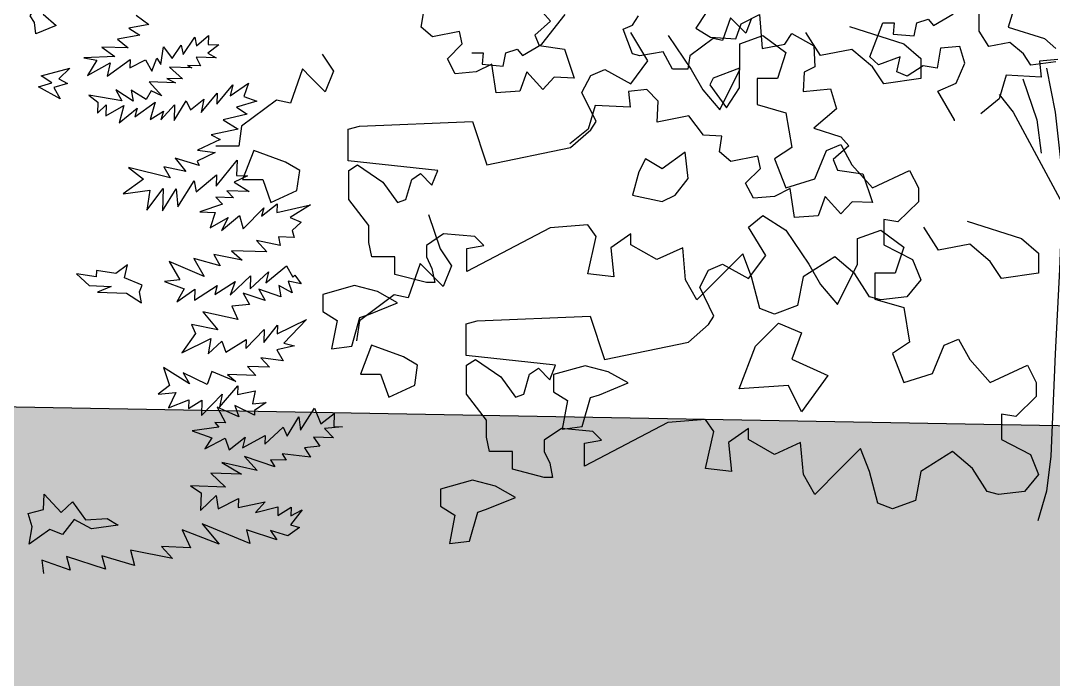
# Model space of a CAD drawing. Header units: inches. Extents: x 11.9 to 85.3, y 21.1 to 37.4.
# Drawn here: x 21.012 to 21.57, y 22.249 to 22.605 of the extents above; entities that cross this region are included whole.
import ezdxf

# ---------------------------------------------------------------- set-up
doc = ezdxf.new("R2010")
doc.units = ezdxf.units.IN
doc.header["$MEASUREMENT"] = 0
doc.layers.add('CAY', color=94, linetype='Continuous')
doc.layers.add('CAY-3', color=61, linetype='Continuous')

# ---------------------------------------------------------------- blocks, each defined once
blk = doc.blocks.new('A$C76451831')
at = {"layer": 'CAY'}
for p, q in [((5556.4, 673.5), (5571.9, 662.1)), ((5571.9, 662.1), (5547.7, 658)), ((5561, 649.3), (5534.1, 644.8)), ((5547.7, 658), (5561, 649.3)), ((5629.4, 636.5), (5643.5, 649.2)), ((5643.5, 649.2), (5643.1, 638.3)), ((5515.2, 635.1), (5530.7, 623.7)), ((5546.9, 634), (5515.2, 635.1)), ((5534.1, 644.8), (5546.9, 634)), ((5586.1, 614), (5589.5, 635.2)), ((5589.5, 635.2), (5599.9, 621.2)), ((5599.9, 621.2), (5610.9, 637.2)), ((5610.9, 637.2), (5613.2, 626.2)), ((5613.2, 626.2), (5627.1, 647)), ((5627.1, 647), (5629.4, 636.5)), ((5656.2, 637.9), (5642.7, 627.9)), ((5643.1, 638.3), (5656.2, 637.9)), ((5530.7, 623.7), (5493.4, 622.2)), ((5629, 622.9), (5634, 612.3)), ((5652.9, 622.1), (5629, 622.9)), ((5642.7, 627.9), (5652.9, 622.1)), ((5493.4, 622.2), (5509.2, 619.4)), ((5509.2, 619.4), (5497.7, 600.8)), ((5497.7, 600.8), (5525, 616.1)), ((5521.7, 599.9), (5549.1, 620.3)), ((5525, 616.1), (5521.7, 599.9)), ((5549.1, 620.3), (5548.8, 609.9)), ((5548.8, 609.9), (5567.7, 619.6)), ((5567.7, 619.6), (5575.4, 606.2)), ((5575.4, 606.2), (5581.3, 621.9)), ((5581.3, 621.9), (5586.1, 614)), ((5596.8, 610.9), (5612.2, 596.8)), ((5623.5, 610), (5596.8, 610.9)), ((5618.2, 612.9), (5623.5, 610)), ((5634, 612.3), (5618.2, 612.9)), ((5603.9, 592.1), (5572.2, 593.2)), ((5572.2, 593.2), (5587.5, 576.3)), ((5612.2, 596.8), (5593.6, 597.4)), ((5593.6, 597.4), (5603.9, 592.1)), ((5653.7, 566.3), (5673.1, 589.7)), ((5669.9, 576.2), (5691.8, 591.7)), ((5673.1, 589.7), (5669.9, 576.2)), ((5691.8, 591.7), (5686.2, 575.6)), ((5499.6, 577.1), (5510.2, 568.6)), ((5539.2, 570.3), (5499.6, 577.1)), ((5552.8, 569.8), (5532, 583.7)), ((5532, 583.7), (5539.2, 570.3)), ((5568.7, 572), (5550.5, 583.1)), ((5550.5, 583.1), (5552.8, 569.8)), ((5574.5, 582.2), (5568.7, 572)), ((5587.5, 576.3), (5574.5, 582.2)), ((5634.8, 556.1), (5654.2, 579.4)), ((5654.2, 579.4), (5653.7, 566.3)), ((5686.2, 575.6), (5701.9, 570.1)), ((5510.2, 568.6), (5509.7, 555.5)), ((5509.7, 555.5), (5520.5, 565.5)), ((5520.5, 565.5), (5520, 552.4)), ((5520, 552.4), (5541.7, 564.8)), ((5541.7, 564.8), (5536, 543.7)), ((5536, 543.7), (5557.9, 561.5)), ((5554.9, 551.2), (5579.5, 568.9)), ((5557.9, 561.5), (5554.9, 551.2)), ((5579.5, 568.9), (5573.3, 547.8)), ((5586.4, 547.4), (5602.9, 565.4)), ((5602.3, 546.8), (5616.7, 570.3)), ((5602.9, 565.4), (5602.3, 546.8)), ((5616.7, 570.3), (5621.8, 559.3)), ((5621.8, 559.3), (5638.1, 572.3)), ((5638.1, 572.3), (5634.8, 556.1)), ((5701.9, 570.1), (5677.6, 562.8)), ((5677.6, 562.8), (5690.5, 554.2)), ((5573.3, 547.8), (5589.5, 557.7)), ((5589.5, 557.7), (5586.4, 547.4)), ((5690.5, 554.2), (5661.2, 547.5)), ((5679.4, 536), (5647, 529.4)), ((5661.2, 547.5), (5679.4, 536)), ((5683.6, 539.8), (5680.1, 515.6)), ((5657.7, 523.6), (5630.5, 510.9)), ((5647, 529.4), (5657.7, 523.6)), ((5630.5, 510.9), (5651.7, 507.9)), ((5680.1, 515.6), (5652.4, 515.6)), ((5632.6, 492.3), (5603.4, 501.4)), ((5603.4, 501.4), (5616.4, 485.1)), ((5651.7, 507.9), (5630, 497.8)), ((5653, 467.5), (5678.1, 498.8)), ((5678.1, 498.8), (5677.5, 480.3)), ((5597.6, 477.6), (5547.3, 490.2)), ((5547.3, 490.2), (5565.4, 476)), ((5589.9, 491), (5597.6, 477.6)), ((5616.4, 485.1), (5589.9, 491)), ((5630, 497.8), (5632.6, 492.3)), ((5565.4, 476), (5540.7, 458.3)), ((5606.8, 442.8), (5626.5, 473.9)), ((5626.5, 473.9), (5628.7, 460.7)), ((5628.7, 460.7), (5653.5, 481.1)), ((5653.5, 481.1), (5653, 467.5)), ((5690.6, 479.8), (5674.5, 472.2)), ((5677.5, 480.3), (5690.6, 479.8)), ((5540.7, 458.3), (5573.1, 462.6)), ((5569.5, 438.7), (5589, 464.8)), ((5573.1, 462.6), (5569.5, 438.7)), ((5589, 464.8), (5588.1, 438)), ((5588.1, 438), (5604.8, 464.2)), ((5604.8, 464.2), (5606.8, 442.8)), ((5665.9, 462.1), (5673.8, 453.6)), ((5692.6, 461.1), (5665.9, 462.1)), ((5674.5, 472.2), (5692.6, 461.1)), ((5652.5, 454.4), (5660.4, 445.9)), ((5673.8, 453.6), (5652.5, 454.4)), ((5660.4, 445.9), (5633.3, 436.5)), ((5633.3, 436.5), (5651.9, 435.8)), ((5651.9, 435.8), (5645.8, 417.4)), ((5685.6, 416.1), (5710.5, 441.5)), ((5707.5, 431.2), (5726.6, 446.4)), ((5710.5, 441.5), (5707.5, 431.2)), ((5726.6, 446.4), (5726.2, 435.9)), ((5726.2, 435.9), (5766.8, 445)), ((5766.8, 445), (5742.3, 429.9)), ((5645.8, 417.4), (5667.5, 429.8)), ((5659.3, 414.3), (5681.2, 432.1)), ((5667.5, 429.8), (5659.3, 414.3)), ((5681.2, 432.1), (5685.6, 416.1)), ((5742.3, 429.9), (5755.2, 424.1)), ((5755.2, 424.1), (5744.5, 414)), ((5744.5, 414), (5746.9, 405.8)), ((5701.4, 401.9), (5714.1, 388.3)), ((5730.2, 395.9), (5701.4, 401.9)), ((5746.9, 405.8), (5727.9, 406.4)), ((5727.9, 406.4), (5730.2, 395.9)), ((5714.1, 388.3), (5671.6, 389.8)), ((5671.6, 389.8), (5684.3, 378.5)), ((5596.3, 376.6), (5609.2, 354.8)), ((5638.3, 358.8), (5596.3, 376.6)), ((5625.9, 380.5), (5638.3, 358.8)), ((5657.8, 371.7), (5625.9, 380.5)), ((5650.1, 385.1), (5657.8, 371.7)), ((5684.3, 378.5), (5650.1, 385.1)), ((5694, 343.7), (5716, 364.2)), ((5712.8, 351.2), (5737.6, 371.6)), ((5716, 364.2), (5712.8, 351.2)), ((5737.6, 371.6), (5745.2, 357.8)), ((5609.2, 354.8), (5590.5, 352.7)), ((5590.5, 352.7), (5614.2, 343.7)), ((5651.2, 337), (5675.7, 352.5)), ((5669.7, 336.4), (5694.5, 359.5)), ((5675.7, 352.5), (5669.7, 336.4)), ((5694.5, 359.5), (5694, 343.7)), ((5755.4, 349.7), (5739.6, 353)), ((5739.6, 353), (5744.6, 339.2)), ((5745.2, 357.8), (5747.6, 360.4)), ((5747.6, 360.4), (5755.4, 349.7)), ((5614.2, 343.7), (5605.5, 328.2)), ((5605.5, 328.2), (5627.4, 343.3)), ((5626.9, 330.2), (5654.2, 347.8)), ((5627.4, 343.3), (5626.9, 330.2)), ((5654.2, 347.8), (5651.2, 337)), ((5712.1, 329.9), (5685.6, 338.5)), ((5685.6, 338.5), (5693.3, 325.1)), ((5730.8, 334.2), (5704.4, 343.3)), ((5704.4, 343.3), (5712.1, 329.9)), ((5744.6, 339.2), (5728.6, 347.9)), ((5728.6, 347.9), (5730.8, 334.2)), ((5693.3, 325.1), (5672, 323.1)), ((5636.8, 316.2), (5655.1, 294.3)), ((5679.1, 307), (5636.8, 316.2)), ((5672, 323.1), (5679.1, 307)), ((5623.2, 300.8), (5628.2, 290.2)), ((5655.1, 294.3), (5623.2, 300.8)), ((5710.3, 279.2), (5726.9, 299.9)), ((5726.5, 289.5), (5762, 306.9)), ((5726.9, 299.9), (5726.5, 289.5)), ((5762, 306.9), (5734.3, 278.4)), ((5628.2, 290.2), (5611.5, 266.8)), ((5688.7, 271.8), (5710.9, 295)), ((5710.9, 295), (5710.3, 279.2)), ((5611.5, 266.8), (5646.6, 284.1)), ((5646.6, 284.1), (5643.2, 265.7)), ((5643.2, 265.7), (5659.6, 281)), ((5659.6, 281), (5664.6, 267.6)), ((5664.6, 267.6), (5689.1, 282.7)), ((5689.1, 282.7), (5688.7, 271.8)), ((5747.3, 275.2), (5725.9, 270.5)), ((5734.3, 278.4), (5747.3, 275.2)), ((5725.9, 270.5), (5733.6, 257.1)), ((5717.4, 249.5), (5690.7, 250.4)), ((5690.7, 250.4), (5700.8, 239.6)), ((5733.6, 257.1), (5706.9, 260.7)), ((5706.9, 260.7), (5717.4, 249.5)), ((5620.7, 229.3), (5589.6, 249)), ((5589.6, 249), (5596.6, 227.4)), ((5641.9, 228.5), (5613, 242.7)), ((5613, 242.7), (5620.7, 229.3)), ((5647.9, 244.2), (5641.9, 228.5)), ((5676.5, 232.3), (5647.9, 244.2)), ((5700.8, 239.6), (5666.4, 240.8)), ((5666.4, 240.8), (5676.5, 232.3)), ((5596.6, 227.4), (5583.1, 217)), ((5656.8, 201.3), (5679, 227.2)), ((5679, 227.2), (5678.7, 216.4)), ((5583.1, 217), (5604.4, 219)), ((5604.4, 219), (5595.6, 200.7)), ((5635.2, 191.1), (5660.1, 217)), ((5660.1, 217), (5656.8, 201.3)), ((5678.7, 216.4), (5700.1, 221.1)), ((5700.1, 221.1), (5696.9, 205.3)), ((5595.6, 200.7), (5620, 210.3)), ((5620, 210.3), (5619.6, 199.9)), ((5619.6, 199.9), (5635.8, 209.7)), ((5635.8, 209.7), (5635.2, 191.1)), ((5654.1, 201.4), (5664.3, 182.4)), ((5680.4, 189.6), (5654.1, 201.4)), ((5699.1, 191.6), (5675.5, 203.3)), ((5675.5, 203.3), (5680.4, 189.6)), ((5696.9, 205.3), (5713.2, 207)), ((5713.2, 207), (5699.3, 197.1)), ((5754.7, 173.8), (5771.4, 200)), ((5771.4, 200), (5778.9, 181.1)), ((5699.3, 197.1), (5699.1, 191.6)), ((5738.5, 166.2), (5752.5, 189.8)), ((5752.5, 189.8), (5754.7, 173.8)), ((5778.9, 181.1), (5795.2, 193.7)), ((5795.2, 193.7), (5794.7, 177.9)), ((5656, 177.3), (5624.1, 172.9)), ((5651.2, 182.9), (5656, 177.3)), ((5664.3, 182.4), (5651.2, 182.9)), ((5711.5, 156.8), (5733.5, 177.3)), ((5733.5, 177.3), (5738.5, 166.2)), ((5805.1, 177.5), (5783.7, 175.5)), ((5783.7, 175.5), (5794.2, 164.3)), ((5794.7, 177.9), (5805.1, 177.5)), ((5624.1, 172.9), (5647.8, 164.4)), ((5647.8, 164.4), (5639.2, 151.1)), ((5639.2, 151.1), (5663.7, 163.9)), ((5663.7, 163.9), (5668.6, 150.1)), ((5668.6, 150.1), (5687.7, 165.3)), ((5684.6, 152.2), (5711.8, 167.2)), ((5687.7, 165.3), (5684.6, 152.2)), ((5711.8, 167.2), (5711.5, 156.8)), ((5794.2, 164.3), (5770.2, 165.1)), ((5770.2, 165.1), (5778, 154.4)), ((5778, 154.4), (5759.3, 152.4)), ((5759.3, 152.4), (5766.7, 141.2)), ((5723.7, 129.6), (5686.9, 141.7)), ((5686.9, 141.7), (5702.2, 124.9)), ((5737.5, 137.3), (5718.5, 137.9)), ((5718.5, 137.9), (5723.7, 129.6)), ((5766.7, 141.2), (5732.4, 145.1)), ((5732.4, 145.1), (5737.5, 137.3)), ((5702.2, 124.9), (5659.9, 134.5)), ((5659.9, 134.5), (5683.5, 120.6)), ((5646.4, 121.9), (5664.3, 104.9)), ((5683.5, 120.6), (5646.4, 121.9)), ((5621.8, 106.4), (5634.7, 98.2)), ((5664.3, 104.9), (5621.8, 106.4)), ((5634.7, 98.2), (5633.9, 77)), ((5633.9, 77), (5653.1, 94.9)), ((5653.1, 94.9), (5655.3, 78.9)), ((5655.3, 78.9), (5679.7, 91.2)), ((5679.7, 91.2), (5679.3, 80.4)), ((5679.3, 80.4), (5711.8, 87.4)), ((5711.8, 87.4), (5700.4, 74.6)), ((5700.4, 74.6), (5727.4, 81.4)), ((5727.4, 81.4), (5727.1, 71)), ((5727.1, 71), (5743.3, 80.8)), ((5756.7, 77.6), (5742.5, 59.6)), ((5743.3, 80.8), (5742.9, 70.4)), ((5742.9, 70.4), (5756.7, 77.6)), ((5656.5, 36.3), (5611.8, 53.7)), ((5611.8, 53.7), (5621.9, 32)), ((5693.7, 37.2), (5636.1, 60.6)), ((5636.1, 60.6), (5656.5, 36.3)), ((5726, 41.5), (5689.3, 53.7)), ((5689.3, 53.7), (5693.7, 37.2)), ((5739.3, 46.5), (5718.3, 52.7)), ((5718.3, 52.7), (5726, 41.5)), ((5753.3, 56.5), (5739.3, 46.5)), ((5742.5, 59.6), (5753.3, 56.5)), ((5600.2, 19.2), (5549.8, 29.1)), ((5549.8, 29.1), (5554.6, 10.4)), ((5621.9, 32), (5587.1, 33.3)), ((5587.1, 33.3), (5600.2, 19.2)), ((5476.9, 4.9), (5442.9, 17)), ((5442.9, 17), (5445, 1)), ((5472.5, 21.4), (5476.9, 4.9)), ((5519.5, 6.1), (5472.5, 21.4)), ((5515.1, 22.2), (5519.5, 6.1)), ((5554.6, 10.4), (5515.1, 22.2))]:
    blk.add_line(p, q, dxfattribs=at)
for points in [[(634.4, 741.9), (648.1, 741.9), (647, 728.2), (672.4, 726.1), (675.5, 741.9), (689.2, 746.1), (695.6, 738.7), (718.8, 752.4), (747.2, 788.3), (767.3, 790.4), (764.1, 813.6), (750.4, 815.7), (742, 831.5), (769.4, 836.8), (782, 869.5), (795.8, 855.8), (820, 870.5), (835.8, 865.3), (824.2, 828.4), (843.2, 836.8)], [(845.3, 697.6), (823.2, 695.5), (825.3, 676.5), (783.1, 678.6), (774.7, 650.1), (752.5, 632.2)], [(720.9, 623.7), (720.9, 624.8), (700.8, 659.6), (723, 669.1), (733.5, 693.4), (727.2, 713.4), (704, 711.3), (699.8, 687), (682.9, 690.2), (663.9, 677.5), (651.3, 682.8), (655.5, 700.7), (629.1, 691.2), (618.6, 700.7), (634.4, 741.9)], [(831.6, 687), (842.2, 634.3), (850.6, 558.4)], [(803.1, 674.4), (820, 624.8), (825.3, 584.7)], [(774.7, 655.4), (791.5, 634.3), (850.6, 524.6), (847.4, 444.5), (842.2, 343.2), (836.9, 219.8), (831.6, 177.6), (821.1, 141.8)]]:
    blk.add_lwpolyline(points, dxfattribs=at)
for points in [[(5433.8, 664.7), (5428.6, 672.6), (5436.8, 685.9), (5455.8, 685.2), (5444.5, 674.7), (5459.9, 661), (5435.5, 651)], [(5441.9, 600.5), (5476.7, 609.7), (5463.1, 597), (5473.8, 591.2), (5457.3, 586.3), (5465, 572.9), (5438.7, 587), (5454.8, 591.9)], [(5560.6, 340.2), (5563.6, 348.2), (5542.6, 357.1), (5545.9, 372.9), (5532, 362.5), (5508.5, 366), (5508.2, 358.3), (5484.4, 361.9), (5499.7, 347.7), (5526.4, 346.8), (5509.9, 339.7), (5544.7, 338.5), (5562.9, 327)], [(5431.1, 57.3), (5426.2, 73.3), (5445, 78.1), (5445.6, 96.7), (5466.2, 74.6), (5479.7, 87.3), (5495.3, 65.5), (5521.6, 67.3), (5535, 59.1), (5502.6, 54.8), (5481.7, 65.9), (5467.9, 47.8), (5452.3, 53.8), (5427.7, 36.1)]]:
    blk.add_lwpolyline(points, close=True, dxfattribs=at)
at = {"layer": 'CAY-3'}
for p, q in [((6416.3, 659.8), (6481.8, 639.1)), ((6173.4, 618.5), (6152.8, 652.7)), ((6197.6, 649.2), (6225.3, 607.9)), ((6284.2, 639.1), (6312, 649.2)), ((6312, 649.2), (6339.7, 628.5)), ((6381.5, 625), (6363.8, 652.7)), ((6284.2, 607.9), (6284.2, 639.1)), ((6481.8, 639.1), (6502.4, 621.4)), ((5780.9, 626.5), (5794.5, 605.9)), ((6339.7, 628.5), (6329.6, 597.3)), ((6419.3, 632.1), (6381.5, 625)), ((6444, 611.4), (6419.3, 632.1)), ((6152.8, 590.8), (6173.4, 618.5)), ((6457.6, 590.8), (6444, 611.4)), ((6502.4, 621.4), (6502.4, 597.3)), ((5756.9, 608.7), (5742.6, 567.5)), ((5766.8, 598.8), (5756.9, 608.7)), ((5784.5, 581.1), (5766.8, 598.8)), ((5794.5, 605.9), (5784.5, 581.1)), ((6093.8, 580.2), (6104.4, 600.8)), ((6104.4, 600.8), (6121.5, 607.9)), ((6121.5, 607.9), (6152.8, 590.8)), ((6225.3, 607.9), (6239.4, 583.7)), ((6260.1, 559.5), (6284.2, 607.9)), ((6304.9, 597.3), (6304.9, 566)), ((6329.6, 597.3), (6304.9, 597.3)), ((6502.4, 597.3), (6457.6, 590.8)), ((6110.9, 545.4), (6093.8, 580.2)), ((6239.4, 583.7), (6260.1, 559.5)), ((5725.5, 571.1), (5683.6, 539.8)), ((5742.6, 567.5), (5725.5, 571.1)), ((6304.9, 566), (6339.7, 556)), ((6339.7, 556), (6346.7, 514.1)), ((5812.2, 536.3), (5825.7, 539.8)), ((5812.2, 497.9), (5812.2, 536.3)), ((5825.7, 539.8), (5961.9, 545.3)), ((5961.9, 545.3), (5979, 493.4)), ((6080.2, 514.1), (6104.4, 535.3)), ((6104.4, 535.3), (6110.9, 545.4)), ((86.7, 510.8), (100.8, 469.5)), ((5979, 493.4), (6080.2, 514.1)), ((6346.7, 514.1), (6326.1, 500.5)), ((6374.5, 476.3), (6388.6, 510.6)), ((6388.6, 510.6), (6405.7, 517.6)), ((6405.7, 517.6), (6419.3, 493.4)), ((472.7, 495.7), (489.8, 509.9)), ((489.8, 509.9), (517.5, 492.2)), ((736.2, 502.8), (801.7, 482.1)), ((5920.1, 486.4), (5812.2, 497.9)), ((6326.1, 500.5), (6339.7, 465.7)), ((493.3, 461.5), (472.7, 495.7)), ((517.5, 492.2), (545.2, 450.9)), ((604.1, 482.1), (631.9, 492.2)), ((631.9, 492.2), (659.6, 471.5)), ((701.4, 468), (683.7, 495.7)), ((5812.8, 486.4), (5823.4, 493.4)), ((5812.8, 451.6), (5812.8, 486.4)), ((5823.4, 493.4), (5854, 472.2)), ((5913, 468.7), (5920.1, 486.4)), ((6419.3, 493.4), (6444, 465.7)), ((6444, 465.7), (6488.8, 486.4)), ((6488.8, 486.4), (6499.5, 465.7)), ((604.1, 450.9), (604.1, 482.1)), ((739.2, 475.1), (701.4, 468)), ((763.9, 454.4), (739.2, 475.1)), ((801.7, 482.1), (822.3, 464.4)), ((5881.7, 451.6), (5888.8, 475.7)), ((5888.8, 475.7), (5899.4, 482.8)), ((5899.4, 482.8), (5913, 468.7)), ((6339.7, 465.7), (6374.5, 476.3)), ((100.8, 469.5), (114.4, 448.9)), ((472.7, 433.8), (493.3, 461.5)), ((659.6, 471.5), (649.5, 440.3)), ((822.3, 464.4), (822.3, 440.3)), ((5854, 472.2), (5871.7, 448)), ((6499.5, 465.7), (6499.5, 448.6)), ((76.8, 451.7), (62.5, 410.5)), ((86.7, 441.8), (76.8, 451.7)), ((114.4, 448.9), (104.4, 424.1)), ((424.3, 443.8), (441.4, 450.9)), ((441.4, 450.9), (472.7, 433.8)), ((545.2, 450.9), (559.3, 426.7)), ((580, 402.5), (604.1, 450.9)), ((777.5, 433.8), (763.9, 454.4)), ((5836.9, 420.3), (5812.8, 451.6)), ((5871.7, 448), (5881.7, 451.6)), ((6499.5, 448.6), (6474.7, 424.4)), ((104.4, 424.1), (86.7, 441.8)), ((413.7, 423.2), (424.3, 443.8)), ((624.8, 440.3), (624.8, 409)), ((649.5, 440.3), (624.8, 440.3)), ((822.3, 440.3), (777.5, 433.8)), ((559.3, 426.7), (580, 402.5)), ((6457.6, 427.4), (6457.6, 396.7)), ((6474.7, 424.4), (6457.6, 427.4)), ((45.4, 414.1), (3.5, 382.8)), ((62.5, 410.5), (45.4, 414.1)), ((430.8, 388.4), (413.7, 423.2)), ((5836.9, 399.6), (5836.9, 420.3)), ((6055.5, 417.4), (5954.9, 364.8)), ((6100.9, 420.9), (6055.5, 417.4)), ((6110.9, 406.7), (6100.9, 420.9)), ((624.8, 409), (659.6, 399)), ((659.6, 399), (666.6, 357.1)), ((5840.5, 382.5), (5836.9, 399.6)), ((5927.1, 410.3), (5906.5, 396.1)), ((5964.9, 406.7), (5927.1, 410.3)), ((5975.5, 396.1), (5964.9, 406.7)), ((6100.9, 361.9), (6110.9, 406.7)), ((6152.8, 410.3), (6128.6, 393.2)), ((6152.8, 396.7), (6152.8, 410.3)), ((145.6, 382.8), (281.8, 388.3)), ((281.8, 388.3), (298.9, 336.4)), ((424.3, 378.3), (430.8, 388.4)), ((5906.5, 396.1), (5906.5, 382.5)), ((5954.9, 392.6), (5975.5, 396.1)), ((5954.9, 364.8), (5954.9, 392.6)), ((6128.6, 393.2), (6132.1, 358.4)), ((6184, 379), (6152.8, 396.7)), ((6215.3, 393.2), (6184, 379)), ((6218.8, 354.8), (6215.3, 393.2)), ((6287.8, 386.1), (6263.6, 361.9)), ((6298.4, 358.4), (6287.8, 386.1)), ((6457.6, 396.7), (6492.4, 379)), ((3.5, 382.8), (0, 358.6)), ((132.1, 379.3), (145.6, 382.8)), ((132.1, 340.9), (132.1, 379.3)), ((400.1, 357.1), (424.3, 378.3)), ((5868.2, 382.5), (5840.5, 382.5)), ((5868.2, 361.3), (5868.2, 382.5)), ((5906.5, 382.5), (5913, 368.4)), ((6398.6, 382.6), (6360.3, 358.4)), ((6422.8, 361.9), (6398.6, 382.6)), ((6492.4, 379), (6502.4, 354.8)), ((5906.5, 351.3), (5868.2, 361.3)), ((5913, 368.4), (5916.5, 351.3)), ((6132.1, 358.4), (6100.9, 361.9)), ((6263.6, 361.9), (6232.4, 330.6)), ((6440.5, 334.2), (6422.8, 361.9)), ((298.9, 336.4), (400.1, 357.1)), ((666.6, 357.1), (646, 343.5)), ((694.4, 319.3), (708.5, 353.5)), ((708.5, 353.5), (725.6, 360.6)), ((725.6, 360.6), (739.2, 336.4)), ((5916.5, 351.3), (5906.5, 351.3)), ((6232.4, 330.6), (6218.8, 354.8)), ((6308.4, 320), (6298.4, 358.4)), ((6360.3, 358.4), (6353.8, 323.6)), ((6502.4, 354.8), (6485.3, 334.2)), ((240, 329.4), (132.1, 340.9)), ((132.7, 329.4), (143.3, 336.4)), ((143.3, 336.4), (173.9, 315.2)), ((646, 343.5), (659.6, 308.7)), ((739.2, 336.4), (763.9, 308.7)), ((132.7, 294.5), (132.7, 329.4)), ((208.7, 318.7), (219.3, 325.8)), ((219.3, 325.8), (232.9, 311.7)), ((232.9, 311.7), (240, 329.4)), ((763.9, 308.7), (808.7, 329.4)), ((808.7, 329.4), (819.4, 308.7)), ((6454.1, 330.6), (6440.5, 334.2)), ((6485.3, 334.2), (6454.1, 330.6)), ((173.9, 315.2), (191.6, 291)), ((201.6, 294.5), (208.7, 318.7)), ((659.6, 308.7), (694.4, 319.3)), ((6326.1, 313.5), (6308.4, 320)), ((6353.8, 323.6), (6326.1, 313.5)), ((819.4, 308.7), (819.4, 291.6)), ((156.8, 263.3), (132.7, 294.5)), ((191.6, 291), (201.6, 294.5)), ((819.4, 291.6), (794.6, 267.4)), ((156.8, 242.6), (156.8, 263.3)), ((420.8, 263.9), (375.4, 260.4)), ((430.8, 249.7), (420.8, 263.9)), ((794.6, 267.4), (777.5, 270.4)), ((777.5, 270.4), (777.5, 239.7)), ((247, 253.3), (226.4, 239.1)), ((284.8, 249.7), (247, 253.3)), ((375.4, 260.4), (274.7, 207.8)), ((295.4, 239.1), (284.8, 249.7)), ((420.8, 204.9), (430.8, 249.7)), ((472.7, 253.3), (448.5, 236.2)), ((472.7, 239.7), (472.7, 253.3)), ((160.4, 225.5), (156.8, 242.6)), ((226.4, 239.1), (226.4, 225.5)), ((274.7, 235.6), (295.4, 239.1)), ((503.9, 222), (472.7, 239.7)), ((777.5, 239.7), (812.3, 222)), ((188.1, 225.5), (160.4, 225.5)), ((188.1, 204.3), (188.1, 225.5)), ((226.4, 225.5), (232.9, 211.4)), ((274.7, 207.8), (274.7, 235.6)), ((448.5, 236.2), (452, 201.4)), ((535.2, 236.2), (503.9, 222)), ((538.7, 197.8), (535.2, 236.2)), ((607.7, 229.1), (583.5, 204.9)), ((618.3, 201.4), (607.7, 229.1)), ((718.5, 225.5), (680.2, 201.4)), ((742.7, 204.9), (718.5, 225.5)), ((812.3, 222), (822.3, 197.8)), ((226.4, 194.3), (188.1, 204.3)), ((232.9, 211.4), (236.4, 194.3)), ((452, 201.4), (420.8, 204.9)), ((583.5, 204.9), (552.3, 173.6)), ((628.3, 163), (618.3, 201.4)), ((680.2, 201.4), (673.7, 166.6)), ((760.4, 177.2), (742.7, 204.9)), ((236.4, 194.3), (226.4, 194.3)), ((552.3, 173.6), (538.7, 197.8)), ((822.3, 197.8), (805.2, 177.2)), ((774, 173.6), (760.4, 177.2)), ((805.2, 177.2), (774, 173.6)), ((646, 156.5), (628.3, 163)), ((673.7, 166.6), (646, 156.5))]:
    blk.add_line(p, q, dxfattribs=at)
for points in [[(6700, 797.9), (6648.9, 786.1), (6653.6, 753.8), (6609.6, 753.8), (6577.4, 779.4), (6570.3, 751.5), (6570.3, 725.9), (6595.8, 712.2), (6611.9, 735.4), (6630.4, 724), (6644.6, 700.8), (6632.8, 677.6), (6616.7, 689), (6607.6, 659.1), (6651.2, 645.3), (6665, 633.5)], [(6665, 617.4), (6635.1, 613.1), (6626.1, 626.8), (6609.6, 640.6), (6584.4, 635.9), (6572.6, 654.4), (6572.6, 679.9)], [(6297.9, 668.5), (6291.2, 652), (6279.4, 663.8), (6272.8, 670.4), (6263.3, 643), (6251.9, 645.3), (6224, 624.5), (6221.6, 608.3), (6203.1, 608.3), (6191.7, 629.2), (6163.8, 624.5), (6154.8, 626.8), (6143.4, 656.7), (6154.8, 661.4), (6161.9, 672.8)], [(6046.5, 676.9), (6056, 666.3), (6037, 649.4), (6042.3, 636.8), (6072.9, 632.6), (6084.5, 597.8), (6060.2, 598.8), (6046.5, 584), (6027.6, 605.1), (6019.1, 581.9), (5990.6, 579.8), (5985.4, 614.6), (5966.4, 605.1), (5941.1, 603), (5931.6, 621), (5949.5, 638.9), (5946.3, 653.7), (5913.6, 647.3), (5899.9, 658.9), (5903.1, 677.9)], [(138.9, 705.6), (152.6, 705.6), (151.5, 691.9), (176.9, 689.8), (180, 705.6), (193.7, 709.9), (200.1, 702.5), (223.3, 716.2), (251.7, 752)], [(421.5, 754.2), (408.9, 735.2), (426.8, 724.6), (457.4, 722.5), (463.7, 740.4), (485.9, 752), (489, 710.9), (516.5, 716.2), (524.9, 728.8), (551.3, 714.1), (552.3, 688.8), (539.7, 682.4), (538.6, 659.2), (571.3, 662.4), (578.7, 638.1), (551.3, 614.9), (584, 604.4), (593.5, 593.8), (574.5, 577), (579.7, 564.3), (610.3, 560.1), (621.9, 525.3), (597.7, 526.3), (584, 511.6), (565, 532.7), (556.5, 509.5), (528.1, 507.4), (522.8, 542.2), (503.8, 532.7), (478.5, 530.6), (469, 548.5), (486.9, 566.4), (483.8, 581.2), (451.1, 574.9), (437.4, 586.5), (440.5, 605.4), (418.4, 606.5), (400.5, 629.7), (362.5, 622.3), (363.5, 647.6), (349.8, 661.3), (327.7, 659.2), (329.8, 640.3), (287.6, 642.4), (279.2, 613.9), (257, 596)]]:
    blk.add_lwpolyline(points, dxfattribs=at)
for points in [[(430.1, 675.3), (426.1, 667.3), (445.9, 639.6), (461.7, 663.4), (461.7, 687.1)], [(5736.7, 496.4), (5698.4, 510.5), (5684.8, 475.7), (5709, 475.7), (5719, 448), (5750.3, 462.2), (5753.8, 486.4)], [(6222, 476.6), (6218.1, 508.3), (6190.4, 488.5), (6170.6, 500.4), (6162.6, 484.6), (6154.7, 456.8), (6190.4, 448.9), (6206.2, 456.8)], [(481.1, 352.5), (508.8, 380.2), (536.5, 368.3), (524.6, 336.6), (568.2, 316.8), (536.5, 273.3), (520.7, 305), (461.3, 301)], [(56.6, 339.4), (18.3, 353.5), (4.7, 318.7), (28.9, 318.7), (38.9, 291), (70.2, 305.2), (73.7, 329.4)], [(5847.5, 340.7), (5819.8, 347.7), (5781.5, 337.1), (5781.5, 316.5), (5798.6, 305.9), (5792.1, 271.6), (5816.3, 274.6), (5826.3, 309.4), (5836.9, 312.9), (5871.7, 327.1)], [(6125.5, 244), (6097.8, 251.1), (6059.5, 240.5), (6059.5, 219.9), (6076.6, 209.2), (6070.1, 175), (6094.3, 178), (6104.3, 212.8), (6114.9, 216.3), (6149.7, 230.5)], [(167.4, 183.7), (139.7, 190.7), (101.4, 180.1), (101.4, 159.5), (118.5, 148.9), (112, 114.6), (136.2, 117.6), (146.2, 152.4), (156.8, 155.9), (191.6, 170.1)]]:
    blk.add_lwpolyline(points, close=True, dxfattribs=at)

msp = doc.modelspace()

# ---------------------------------------------------------------- hatches: boundary and pattern name
at = {"true_color": 0x000000}
h = msp.add_hatch(color=18, dxfattribs=at)
h.dxf.hatch_style = 1
h.paths.add_polyline_path([(70.51978, 21.54651), (69.24363, 22.3819), (69.24363, 24.06333), (69.11663, 24.06333), (69.11663, 22.25961), (70.25366, 21.51914), (12.49661, 22.54745), (12.49661, 21.9488), (70.51978, 21.1086)])

# ---------------------------------------------------------------- linework, layer by layer
msp.add_lwpolyline([(12.49661, 22.54745), (70.25366, 21.51914), (69.11663, 22.25961), (69.11663, 24.06333), (67.06144, 24.06333), (69.24363, 24.06333), (69.24363, 22.3819), (70.51978, 21.54651), (70.51978, 21.1086), (12.49661, 21.9488)], close=True)

# ---------------------------------------------------------------- block references
at = {"layer": 'CAY', "xscale": 0.0004489089019145984, "yscale": 0.0004489089019145984, "zscale": 0.0004489089019145984}
for p in [(18.5797, 22.30535), (21.19327, 22.27055)]:
    msp.add_blockref('A$C76451831', p, dxfattribs=at)

doc.saveas('drawing.dxf')
